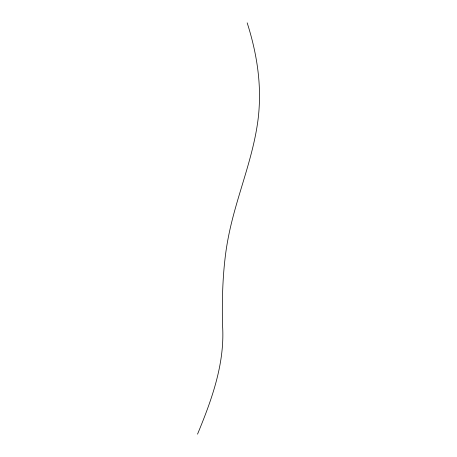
<?xml version="1.0" encoding="UTF-8"?>
<svg xmlns="http://www.w3.org/2000/svg" width="457" height="457" viewBox="0 0 457 457"><rect width="100%" height="100%" fill="white"/><g stroke="black" fill="none" stroke-linecap="round" stroke-linejoin="round"><path stroke-width="0.69" d="M197.533 434.15C211.957 399.332 225.358 362.378 222.456 324.053C222.022 299.941 222.622 275.737 225.901 251.813A311.223 286.905 5 0 1 228.22 237.926C235.978 197.058 253.589 158.539 258.354 117.055A234.093 215.801 5 0 0 259.41 89.863C258.708 67.065 254.121 44.535 247.174 22.85"/></g></svg>
